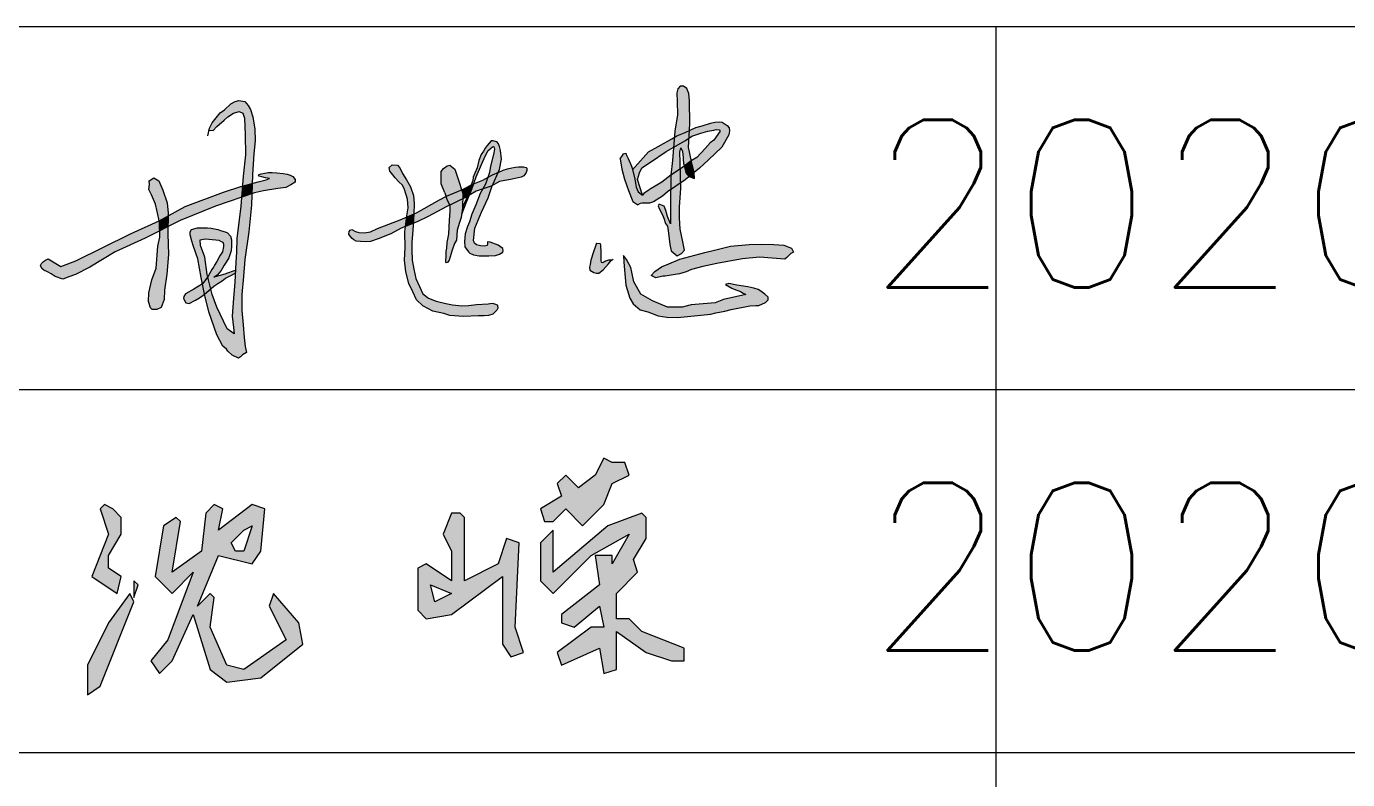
# Model space of a CAD drawing. Header units: millimetres. Extents: x 866561 to 877878, y 40199 to 44891.
# Drawn here: x 872873.12 to 872896.77, y 40243.76 to 40257.25 of the extents above; entities that cross this region are included whole.
import ezdxf
from ezdxf.enums import TextEntityAlignment as Align

# ---------------------------------------------------------------- set-up
doc = ezdxf.new("R2010")
doc.units = ezdxf.units.MM
doc.header["$LTSCALE"] = 1000
doc.header["$MEASUREMENT"] = 0
doc.layers.add('HATCH', color=8, linetype='Continuous')
doc.styles.add('ECEC_TQ', font='txt_l.shx', dxfattribs={"bigfont": 'hztxt_l.shx'})

msp = doc.modelspace()

# ---------------------------------------------------------------- hatches: boundary and pattern name
at = {"linetype": 'Continuous'}
h = msp.add_hatch(color=256, dxfattribs=at)
h.paths.add_polyline_path([(872881.642, 40247.398), (872881.642, 40246.188), (872881.793, 40245.961), (872882.02, 40246.037), (872881.868, 40246.491), (872881.944, 40248.003), (872881.717, 40248.079), (872881.566, 40247.625), (872880.961, 40247.323), (872880.961, 40248.457), (872880.885, 40248.533), (872880.734, 40248.533), (872880.583, 40248.154), (872880.734, 40247.852), (872880.734, 40247.323), (872880.28, 40247.625), (872880.129, 40247.549), (872880.129, 40246.793), (872880.28, 40246.642), (872880.734, 40246.718)])
h.paths.add_polyline_path([(872880.734, 40247.096), (872880.432, 40246.944), (872880.356, 40247.247)], flags=16)
h.paths.add_polyline_path([(872883.457, 40248.684), (872883.608, 40249.062), (872883.91, 40249.213), (872883.835, 40249.44), (872883.608, 40249.44), (872883.457, 40249.516), (872883.305, 40249.213), (872883.003, 40248.986), (872882.776, 40249.213), (872882.625, 40249.062), (872882.7, 40248.835), (872882.322, 40248.608), (872882.398, 40248.381), (872882.549, 40248.381), (872882.776, 40248.608), (872883.078, 40248.306)])
h.paths.add_polyline_path([(872884.213, 40248.079), (872884.213, 40248.457), (872884.137, 40248.533), (872883.532, 40248.306), (872882.549, 40247.474), (872882.549, 40248.23), (872882.322, 40248.003), (872882.322, 40247.323), (872882.549, 40247.096), (872883.23, 40247.776), (872883.91, 40248.154), (872883.608, 40247.625), (872883.608, 40247.776), (872883.305, 40247.776), (872883.381, 40247.247), (872882.7, 40246.718), (872882.7, 40246.566), (872882.927, 40246.491), (872883.381, 40246.869), (872883.457, 40246.491), (872883.23, 40246.491), (872882.625, 40246.037), (872882.7, 40245.81), (872883.381, 40246.113), (872883.457, 40245.659), (872883.683, 40245.734), (872883.683, 40246.415), (872884.213, 40246.037), (872884.667, 40245.886), (872884.893, 40245.886), (872884.893, 40246.113), (872884.137, 40246.415), (872883.91, 40246.642), (872883.683, 40246.642), (872883.683, 40247.096), (872884.062, 40247.474), (872883.986, 40247.701)])
h = msp.add_hatch(color=256, dxfattribs=at)
h.paths.add_polyline_path([(872874.594, 40247.549), (872874.594, 40247.776), (872874.821, 40248.154), (872874.821, 40248.457), (872874.67, 40248.608), (872874.519, 40248.684), (872874.443, 40248.608), (872874.594, 40248.154), (872874.292, 40247.398), (872874.745, 40247.096), (872874.821, 40247.398)])
h.paths.add_polyline_path([(872875.124, 40247.247), (872875.048, 40247.323), (872875.048, 40247.02)])
h.paths.add_polyline_path([(872875.048, 40246.944), (872874.972, 40247.096), (872874.594, 40246.566), (872874.216, 40245.81), (872874.216, 40245.281), (872874.443, 40245.432)])
h.paths.add_polyline_path([(872876.56, 40247.776), (872877.165, 40247.625), (872877.317, 40247.852), (872877.392, 40248.608), (872877.165, 40248.684), (872876.56, 40248.23), (872876.636, 40248.608), (872876.485, 40248.684), (872876.334, 40248.533), (872876.258, 40247.852), (872875.729, 40247.474), (872875.88, 40248.381), (872875.804, 40248.457), (872875.577, 40248.306), (872875.426, 40247.398), (872875.729, 40247.096), (872876.107, 40247.474), (872875.653, 40246.264), (872875.35, 40245.886), (872875.502, 40245.659), (872875.729, 40245.886), (872876.107, 40246.718), (872876.409, 40245.734), (872876.712, 40245.508), (872877.317, 40245.583), (872878.073, 40246.188), (872877.997, 40246.566), (872877.544, 40247.096), (872877.468, 40246.869), (872877.77, 40246.264), (872877.014, 40245.734), (872876.712, 40245.81), (872876.409, 40246.491), (872876.485, 40247.02), (872876.409, 40247.096), (872876.182, 40246.869)])
h.paths.add_polyline_path([(872876.787, 40248.003), (872877.014, 40248.23), (872877.165, 40248.306), (872877.014, 40247.852), (872876.863, 40247.852)], flags=16)
at = {"layer": 'HATCH'}
for points in [[(872884.988, 40255.915), (872884.977, 40256.045), (872884.945, 40256.136), (872884.882, 40256.178), (872884.823, 40256.178), (872884.781, 40256.132), (872884.763, 40256.055), (872884.77, 40255.904), (872884.777, 40255.663), (872884.728, 40255.372), (872884.72, 40255.261), (872884.766, 40255.288), (872884.911, 40255.346), (872884.989, 40255.384), (872884.995, 40255.501)], [(872877.196, 40254.966), (872877.217, 40255.201), (872877.214, 40255.407), (872877.174, 40255.626), (872877.131, 40255.762), (872877.091, 40255.831), (872877.035, 40255.901), (872876.923, 40255.922), (872876.859, 40255.903), (872876.784, 40255.858), (872876.669, 40255.751), (872876.592, 40255.701), (872876.519, 40255.607), (872876.445, 40255.519), (872876.402, 40255.423), (872876.393, 40255.388), (872876.467, 40255.381), (872876.531, 40255.455), (872876.663, 40255.566), (872876.73, 40255.627), (872876.831, 40255.694), (872876.929, 40255.721), (872876.997, 40255.694), (872877.024, 40255.606), (872877.037, 40255.306), (872877.044, 40254.946), (872877, 40254.568), (872876.988, 40254.387), (872877.165, 40254.438), (872877.172, 40254.596)], [(872885.702, 40255.432), (872885.663, 40255.474), (872885.575, 40255.531), (872885.523, 40255.537), (872885.446, 40255.534), (872885.365, 40255.512), (872885.219, 40255.468), (872885.105, 40255.436), (872885.016, 40255.397), (872884.989, 40255.384), (872884.982, 40255.247), (872885.035, 40255.282), (872885.191, 40255.335), (872885.317, 40255.369), (872885.425, 40255.391), (872885.471, 40255.399), (872885.52, 40255.398), (872885.537, 40255.373), (872885.426, 40255.213), (872885.359, 40255.163), (872885.272, 40255.059), (872885.123, 40254.902), (872885.023, 40254.842), (872885.037, 40254.771), (872885.075, 40254.633), (872885.17, 40254.71), (872885.328, 40254.856), (872885.569, 40255.085), (872885.692, 40255.307), (872885.709, 40255.377)], [(872884.292, 40254.815), (872884.576, 40255.009), (872884.707, 40255.084), (872884.72, 40255.261), (872884.677, 40255.236), (872884.431, 40255.097), (872884.256, 40255), (872883.972, 40254.68), (872884.011, 40254.512), (872884.039, 40254.371), (872884.073, 40254.285), (872884.15, 40254.224), (872884.061, 40254.508), (872884.095, 40254.625), (872884.14, 40254.714)], [(872884.982, 40255.247), (872884.919, 40255.206), (872884.707, 40255.084), (872884.689, 40254.845), (872884.654, 40254.581), (872884.827, 40254.698), (872884.824, 40254.811), (872884.819, 40254.993), (872884.821, 40255.026), (872884.836, 40255.072), (872884.864, 40255.008), (872884.877, 40254.897), (872884.879, 40254.867), (872884.885, 40254.794), (872884.901, 40254.752), (872885.023, 40254.842), (872884.991, 40255.002), (872884.974, 40255.079)], [(872884.989, 40255.384), (872884.911, 40255.346), (872884.766, 40255.288), (872884.72, 40255.261), (872884.707, 40255.084), (872884.919, 40255.206), (872884.982, 40255.247)], [(872881.266, 40254.773), (872881.338, 40254.933), (872881.388, 40255.024), (872881.424, 40255.055), (872881.465, 40255.09), (872881.49, 40255.095), (872881.498, 40255.047), (872881.48, 40254.953), (872881.427, 40254.746), (872881.414, 40254.631), (872881.384, 40254.544), (872881.397, 40254.551), (872881.467, 40254.591), (872881.565, 40254.633), (872881.588, 40254.686), (872881.626, 40254.871), (872881.61, 40255.027), (872881.591, 40255.099), (872881.574, 40255.143), (872881.556, 40255.169), (872881.536, 40255.183), (872881.474, 40255.201), (872881.444, 40255.201), (872881.367, 40255.112), (872881.335, 40255.064), (872881.301, 40255.011), (872881.264, 40254.953), (872881.222, 40254.845), (872881.193, 40254.716), (872881.15, 40254.621), (872881.12, 40254.546), (872881.115, 40254.489), (872881.082, 40254.409), (872881.111, 40254.425), (872881.129, 40254.432), (872881.173, 40254.554)], [(872880.048, 40254.218), (872879.997, 40254.375), (872879.923, 40254.497), (872879.853, 40254.612), (872879.806, 40254.716), (872879.763, 40254.765), (872879.668, 40254.769), (872879.615, 40254.72), (872879.625, 40254.654), (872879.655, 40254.62), (872879.683, 40254.589), (872879.72, 40254.537), (872879.79, 40254.466), (872879.856, 40254.403), (872879.887, 40254.328), (872879.941, 40254.152), (872879.954, 40254), (872879.934, 40253.856), (872879.931, 40253.836), (872880.059, 40253.89), (872880.063, 40254.069)], [(872880.843, 40254.532), (872880.791, 40254.688), (872880.699, 40254.764), (872880.654, 40254.752), (872880.59, 40254.704), (872880.546, 40254.652), (872880.546, 40254.568), (872880.546, 40254.427), (872880.61, 40254.267), (872880.633, 40254.2), (872880.644, 40254.205), (872880.914, 40254.319)], [(872883.966, 40254.708), (872883.95, 40254.747), (872883.894, 40254.883), (872883.859, 40254.953), (872883.851, 40254.975), (872883.808, 40254.968), (872883.791, 40254.937), (872883.75, 40254.878), (872883.782, 40254.691), (872883.825, 40254.51), (872883.897, 40254.311), (872883.978, 40254.109), (872884.064, 40254.051), (872884.106, 40254.077), (872884.143, 40254.082), (872884.168, 40254.084), (872884.218, 40254.084), (872884.273, 40254.085), (872884.345, 40254.105), (872884.506, 40254.21), (872884.599, 40254.287), (872884.653, 40254.323), (872884.654, 40254.581), (872884.496, 40254.459), (872884.377, 40254.385), (872884.307, 40254.342), (872884.251, 40254.311), (872884.176, 40254.258), (872884.15, 40254.224), (872884.073, 40254.285), (872884.039, 40254.371), (872884.011, 40254.512)], [(872885.037, 40254.771), (872885.023, 40254.842), (872885.023, 40254.842), (872884.901, 40254.752), (872884.899, 40254.732), (872884.931, 40254.617), (872884.98, 40254.557), (872885.075, 40254.633)], [(872875.645, 40254.091), (872875.562, 40254.312), (872875.492, 40254.479), (872875.404, 40254.535), (872875.321, 40254.479), (872875.327, 40254.416), (872875.316, 40254.328), (872875.359, 40254.229), (872875.433, 40254.064), (872875.463, 40253.93), (872875.498, 40253.767), (872875.658, 40253.855), (872875.659, 40253.906)], [(872877.858, 40254.41), (872877.933, 40254.461), (872877.935, 40254.504), (872877.891, 40254.562), (872877.846, 40254.585), (872877.788, 40254.599), (872877.72, 40254.616), (872877.605, 40254.628), (872877.524, 40254.632), (872877.448, 40254.632), (872877.388, 40254.622), (872877.326, 40254.61), (872877.279, 40254.589), (872877.283, 40254.564), (872877.335, 40254.552), (872877.403, 40254.535), (872877.473, 40254.521), (872877.411, 40254.502), (872877.269, 40254.467), (872877.165, 40254.438), (872877.158, 40254.254), (872877.205, 40254.27), (872877.368, 40254.303), (872877.625, 40254.346), (872877.768, 40254.362)], [(872881.342, 40254.423), (872881.384, 40254.544), (872881.294, 40254.495), (872881.129, 40254.432), (872881.095, 40254.334), (872881.052, 40254.226), (872881.171, 40254.294), (872881.291, 40254.337)], [(872881.565, 40254.633), (872881.467, 40254.591), (872881.397, 40254.551), (872881.384, 40254.544), (872881.342, 40254.423), (872881.291, 40254.337), (872881.439, 40254.388), (872881.462, 40254.401)], [(872881.976, 40254.547), (872882.023, 40254.571), (872882.045, 40254.594), (872882.067, 40254.629), (872882.081, 40254.667), (872882.081, 40254.695), (872882.077, 40254.706), (872882.068, 40254.719), (872882.021, 40254.735), (872881.928, 40254.735), (872881.878, 40254.728), (872881.808, 40254.715), (872881.731, 40254.698), (872881.654, 40254.671), (872881.578, 40254.638), (872881.565, 40254.633), (872881.462, 40254.401), (872881.59, 40254.469), (872881.817, 40254.512)], [(872884.827, 40254.698), (872884.654, 40254.581), (872884.653, 40254.323), (872884.835, 40254.448)], [(872884.931, 40254.617), (872884.899, 40254.732), (872884.901, 40254.752), (872884.845, 40254.71), (872884.827, 40254.698), (872884.835, 40254.448), (872884.912, 40254.501), (872884.98, 40254.557)], [(872885.075, 40254.633), (872884.98, 40254.557), (872885.079, 40254.526)], [(872876.507, 40254.028), (872876.974, 40254.19), (872876.988, 40254.387), (872876.959, 40254.379), (872876.652, 40254.278), (872875.962, 40254.024), (872875.658, 40253.855), (872875.654, 40253.661), (872875.877, 40253.772)], [(872877.165, 40254.438), (872876.988, 40254.387), (872876.974, 40254.19), (872877.158, 40254.254)], [(872880.934, 40254.257), (872880.914, 40254.319), (872880.644, 40254.205), (872880.633, 40254.2), (872880.656, 40254.134), (872880.699, 40254.047), (872880.932, 40254.161)], [(872881.082, 40254.409), (872880.927, 40254.325), (872880.914, 40254.319), (872880.934, 40254.257), (872880.932, 40254.161), (872880.969, 40254.179), (872881.02, 40254.208)], [(872881.386, 40254.178), (872881.45, 40254.373), (872881.462, 40254.401), (872881.439, 40254.388), (872881.291, 40254.337), (872881.244, 40254.254), (872881.166, 40254.055), (872881.095, 40253.886), (872881.051, 40253.75), (872881.016, 40253.662), (872880.977, 40253.535), (872880.961, 40253.393), (872880.97, 40253.298), (872881.037, 40253.212), (872881.057, 40253.187), (872881.126, 40253.16), (872881.225, 40253.142), (872881.291, 40253.141), (872881.399, 40253.141), (872881.517, 40253.145), (872881.588, 40253.168), (872881.623, 40253.184), (872881.652, 40253.204), (872881.658, 40253.235), (872881.65, 40253.272), (872881.568, 40253.329), (872881.518, 40253.347), (872881.425, 40253.382), (872881.374, 40253.39), (872881.374, 40253.351), (872881.371, 40253.327), (872881.319, 40253.314), (872881.25, 40253.316), (872881.181, 40253.335), (872881.143, 40253.365), (872881.127, 40253.416), (872881.151, 40253.635), (872881.269, 40253.921)], [(872881.129, 40254.432), (872881.111, 40254.425), (872881.082, 40254.409), (872881.02, 40254.208), (872881.052, 40254.226), (872881.095, 40254.334)], [(872884.838, 40254.342), (872884.835, 40254.448), (872884.653, 40254.323), (872884.651, 40254.055), (872884.649, 40253.842), (872884.651, 40253.712), (872884.598, 40253.845), (872884.57, 40253.952), (872884.535, 40254.027), (872884.487, 40254.047), (872884.46, 40254.058), (872884.439, 40254.061), (872884.431, 40254.032), (872884.447, 40253.986), (872884.505, 40253.874), (872884.532, 40253.814), (872884.563, 40253.719), (872884.597, 40253.669), (872884.613, 40253.543), (872884.641, 40253.343), (872884.664, 40253.227), (872884.769, 40253.142), (872884.849, 40253.178), (872884.904, 40253.243), (872884.87, 40253.389), (872884.824, 40253.618), (872884.813, 40253.817), (872884.813, 40254.018)], [(872876.445, 40252.444), (872876.42, 40252.549), (872876.345, 40252.483), (872876.312, 40252.455), (872876.312, 40252.454), (872876.388, 40252.136), (872876.532, 40251.724), (872876.641, 40251.524), (872876.703, 40251.471), (872876.729, 40251.43), (872876.806, 40251.362), (872876.916, 40251.306), (872876.954, 40251.332), (872876.988, 40251.364), (872877.061, 40251.409), (872877.04, 40251.518), (872877.023, 40251.679), (872877.003, 40251.906), (872876.976, 40252.16), (872876.979, 40252.445), (872877.008, 40252.767), (872877.035, 40253.075), (872877.105, 40253.57), (872877.15, 40254.046), (872877.158, 40254.254), (872876.974, 40254.19), (872876.963, 40254.028), (872876.889, 40253.45), (872876.882, 40253.207), (872876.872, 40253.025), (872876.852, 40252.66), (872876.832, 40252.381), (872876.808, 40252.06), (872876.828, 40251.858), (872876.842, 40251.741), (872876.715, 40251.831), (872876.649, 40251.972), (872876.53, 40252.219)], [(872880.636, 40254.016), (872880.699, 40254.047), (872880.656, 40254.134), (872880.633, 40254.2), (872880.517, 40254.143), (872880.105, 40253.91), (872880.059, 40253.89), (872880.047, 40253.718), (872880.118, 40253.745), (872880.314, 40253.842)], [(872880.927, 40253.995), (872880.932, 40254.161), (872880.699, 40254.047), (872880.704, 40253.938), (872880.69, 40253.78), (872880.675, 40253.528), (872880.65, 40253.377), (872880.641, 40253.274), (872880.631, 40253.215), (872880.629, 40253.164), (872880.629, 40253.12), (872880.622, 40253.063), (872880.623, 40253.035), (872880.628, 40253.022), (872880.635, 40253.015), (872880.662, 40253.017), (872880.691, 40253.06), (872880.741, 40253.241), (872880.783, 40253.361), (872880.823, 40253.417), (872880.835, 40253.598), (872880.875, 40253.734), (872880.907, 40253.826)], [(872881.052, 40254.226), (872881.02, 40254.208), (872880.947, 40254.044), (872880.925, 40253.979), (872880.914, 40253.885), (872880.996, 40254.086)], [(872875.658, 40253.855), (872875.498, 40253.767), (872875.503, 40253.743), (872875.507, 40253.588), (872875.654, 40253.661)], [(872879.828, 40253.636), (872879.908, 40253.666), (872879.931, 40253.836), (872879.81, 40253.785), (872879.408, 40253.63), (872879.283, 40253.571), (872879.166, 40253.55), (872879.074, 40253.559), (872879.013, 40253.575), (872878.947, 40253.608), (872878.92, 40253.599), (872878.899, 40253.573), (872878.896, 40253.53), (872878.92, 40253.489), (872878.951, 40253.452), (872878.981, 40253.425), (872879.026, 40253.403), (872879.104, 40253.393), (872879.195, 40253.387), (872879.283, 40253.393), (872879.419, 40253.441), (872879.646, 40253.535)], [(872880.059, 40253.89), (872879.931, 40253.836), (872879.908, 40253.666), (872880.047, 40253.718)], [(872874.714, 40253.212), (872875.246, 40253.458), (872875.507, 40253.588), (872875.503, 40253.743), (872875.498, 40253.767), (872874.987, 40253.535), (872874.007, 40253.051), (872873.738, 40252.949), (872873.514, 40253.086), (872873.462, 40253.064), (872873.427, 40253.037), (872873.392, 40253.002), (872873.373, 40252.965), (872873.398, 40252.911), (872873.437, 40252.88), (872873.503, 40252.853), (872873.563, 40252.814), (872873.639, 40252.771), (872873.773, 40252.724), (872873.884, 40252.761), (872874.004, 40252.804), (872874.258, 40252.936)], [(872875.668, 40253.161), (872875.652, 40253.535), (872875.654, 40253.661), (872875.507, 40253.588), (872875.51, 40253.473), (872875.472, 40253.314), (872875.447, 40252.917), (872875.368, 40252.711), (872875.316, 40252.479), (872875.307, 40252.321), (872875.341, 40252.209), (872875.372, 40252.177), (872875.458, 40252.177), (872875.533, 40252.213), (872875.589, 40252.357), (872875.593, 40252.527), (872875.634, 40252.811)], [(872876.72, 40253.548), (872876.683, 40253.571), (872876.612, 40253.588), (872876.548, 40253.608), (872876.491, 40253.622), (872876.427, 40253.632), (872876.366, 40253.639), (872876.268, 40253.639), (872876.184, 40253.639), (872876.079, 40253.608), (872876.053, 40253.568), (872876.053, 40253.517), (872876.083, 40253.403), (872876.113, 40253.309), (872876.191, 40253.083), (872876.248, 40252.753), (872876.273, 40252.637), (872876.37, 40252.761), (872876.36, 40252.804), (872876.315, 40253.116), (872876.241, 40253.326), (872876.232, 40253.426), (872876.323, 40253.442), (872876.515, 40253.424), (872876.569, 40253.418), (872876.61, 40253.398), (872876.641, 40253.383), (872876.651, 40253.348), (872876.651, 40253.305), (872876.634, 40253.211), (872876.586, 40253.137), (872876.53, 40253.038), (872876.491, 40252.972), (872876.469, 40252.935), (872876.441, 40252.892), (872876.408, 40252.831), (872876.37, 40252.761), (872876.42, 40252.549), (872876.475, 40252.596), (872876.547, 40252.644), (872876.627, 40252.694), (872876.688, 40252.739), (872876.78, 40252.789), (872876.861, 40252.826), (872876.864, 40252.882), (872876.827, 40252.872), (872876.725, 40252.833), (872876.682, 40252.815), (872876.571, 40252.785), (872876.506, 40252.771), (872876.535, 40252.793), (872876.606, 40252.874), (872876.633, 40252.918), (872876.66, 40252.972), (872876.697, 40253.025), (872876.744, 40253.103), (872876.788, 40253.228), (872876.794, 40253.312), (872876.794, 40253.376), (872876.791, 40253.426), (872876.774, 40253.491)], [(872880.02, 40253.244), (872880.023, 40253.385), (872880.038, 40253.591), (872880.047, 40253.718), (872879.908, 40253.666), (872879.895, 40253.571), (872879.901, 40253.286), (872879.891, 40253.062), (872879.912, 40252.853), (872879.969, 40252.645), (872880.038, 40252.497), (872880.104, 40252.35), (872880.216, 40252.244), (872880.398, 40252.147), (872880.591, 40252.105), (872880.702, 40252.071), (872880.947, 40252.055), (872881.214, 40252.062), (872881.318, 40252.064), (872881.393, 40252.069), (872881.471, 40252.093), (872881.543, 40252.169), (872881.561, 40252.205), (872881.561, 40252.222), (872881.548, 40252.259), (872881.521, 40252.273), (872881.485, 40252.286), (872881.457, 40252.291), (872881.386, 40252.279), (872881.181, 40252.265), (872881.038, 40252.252), (872880.916, 40252.241), (872880.751, 40252.261), (872880.628, 40252.287), (872880.456, 40252.328), (872880.318, 40252.384), (872880.217, 40252.461), (872880.156, 40252.588), (872880.094, 40252.735), (872880.057, 40252.899), (872880.027, 40253.059)], [(872883.54, 40252.994), (872883.59, 40253.054), (872883.607, 40253.066), (872883.55, 40253.07), (872883.477, 40253.044), (872883.437, 40253.019), (872883.409, 40253.024), (872883.406, 40253.052), (872883.406, 40253.09), (872883.401, 40253.147), (872883.401, 40253.19), (872883.401, 40253.25), (872883.399, 40253.285), (872883.399, 40253.331), (872883.394, 40253.361), (872883.329, 40253.366), (872883.309, 40253.313), (872883.271, 40253.213), (872883.226, 40253.062), (872883.211, 40252.982), (872883.201, 40252.934), (872883.208, 40252.884), (872883.276, 40252.841), (872883.326, 40252.826), (872883.366, 40252.829), (872883.447, 40252.891)], [(872885.229, 40252.947), (872885.478, 40253.003), (872885.641, 40253.033), (872885.94, 40253.085), (872886.245, 40253.115), (872886.698, 40253.077), (872886.731, 40253.11), (872886.805, 40253.179), (872886.851, 40253.207), (872886.818, 40253.278), (872886.678, 40253.331), (872886.502, 40253.344), (872886.281, 40253.349), (872886.057, 40253.341), (872885.722, 40253.311), (872885.44, 40253.242), (872885.267, 40253.199), (872884.816, 40253.081), (872884.62, 40252.998), (872884.488, 40252.942), (872884.371, 40252.858), (872884.307, 40252.787), (872884.391, 40252.746), (872884.514, 40252.774), (872884.554, 40252.776), (872884.699, 40252.797), (872884.811, 40252.815), (872884.931, 40252.85), (872885.028, 40252.896)], [(872883.938, 40252.931), (872883.862, 40253.071), (872883.811, 40253.145), (872883.813, 40253.027), (872883.849, 40252.614), (872883.924, 40252.379), (872883.984, 40252.281), (872884.105, 40252.175), (872884.245, 40252.135), (872884.431, 40252.066), (872884.586, 40252.04), (872884.776, 40252.038), (872885.072, 40252.062), (872885.373, 40252.097), (872885.462, 40252.117), (872885.625, 40252.151), (872885.738, 40252.181), (872886.073, 40252.244), (872886.18, 40252.252), (872886.231, 40252.252), (872886.352, 40252.304), (872886.398, 40252.353), (872886.4, 40252.401), (872886.338, 40252.451), (872886.267, 40252.506), (872886.221, 40252.534), (872886.144, 40252.56), (872886.037, 40252.582), (872885.838, 40252.615), (872885.695, 40252.641), (872885.634, 40252.627), (872885.749, 40252.562), (872885.793, 40252.544), (872885.906, 40252.498), (872885.954, 40252.468), (872885.999, 40252.445), (872885.599, 40252.359), (872885.453, 40252.299), (872885.018, 40252.26), (872884.857, 40252.221), (872884.6, 40252.221), (872884.331, 40252.331), (872884.119, 40252.45), (872883.996, 40252.671)], [(872876.312, 40252.455), (872876.273, 40252.637), (872876.117, 40252.542), (872875.969, 40252.457), (872875.941, 40252.412), (872875.932, 40252.375), (872875.977, 40252.296), (872876.038, 40252.286), (872876.147, 40252.344), (872876.221, 40252.39), (872876.282, 40252.429)], [(872876.37, 40252.761), (872876.273, 40252.637), (872876.312, 40252.455), (872876.345, 40252.483), (872876.42, 40252.549)]]:
    msp.add_hatch(color=256, dxfattribs=at).paths.add_polyline_path(points)

# ---------------------------------------------------------------- linework, layer by layer
for p, q in [((872855.478, 40257.247), (872965.478, 40257.247)), ((872890.478, 40224.747), (872890.478, 40257.247)), ((872855.478, 40250.747), (872910.478, 40250.747)), ((872855.478, 40244.247), (872910.478, 40244.247))]:
    msp.add_line(p, q)
for points in [[(872884.899, 40254.732), (872884.931, 40254.617), (872884.98, 40254.557), (872885.079, 40254.526), (872885.075, 40254.633), (872885.037, 40254.771), (872884.991, 40255.002), (872884.974, 40255.079), (872884.995, 40255.501), (872884.988, 40255.915), (872884.977, 40256.045), (872884.945, 40256.136), (872884.882, 40256.178), (872884.823, 40256.178), (872884.781, 40256.132), (872884.763, 40256.055), (872884.77, 40255.904), (872884.777, 40255.663), (872884.728, 40255.372), (872884.689, 40254.845), (872884.654, 40254.581), (872884.651, 40254.055), (872884.649, 40253.842), (872884.651, 40253.712), (872884.598, 40253.845), (872884.57, 40253.952), (872884.535, 40254.027)], [(872876.393, 40255.388), (872876.467, 40255.381), (872876.467, 40255.381), (872876.531, 40255.455), (872876.663, 40255.566), (872876.73, 40255.627), (872876.831, 40255.694), (872876.929, 40255.721), (872876.929, 40255.721), (872876.997, 40255.694), (872877.024, 40255.606), (872877.037, 40255.306), (872877.044, 40254.946), (872877, 40254.568), (872876.963, 40254.028), (872876.889, 40253.45), (872876.882, 40253.207), (872876.872, 40253.025), (872876.852, 40252.66), (872876.832, 40252.381), (872876.808, 40252.06), (872876.828, 40251.858), (872876.842, 40251.741), (872876.842, 40251.741), (872876.715, 40251.831), (872876.649, 40251.972), (872876.53, 40252.219), (872876.445, 40252.444), (872876.36, 40252.804), (872876.315, 40253.116), (872876.241, 40253.326), (872876.232, 40253.426), (872876.232, 40253.426), (872876.323, 40253.442), (872876.515, 40253.424), (872876.515, 40253.424), (872876.569, 40253.418), (872876.61, 40253.398), (872876.641, 40253.383), (872876.651, 40253.348), (872876.651, 40253.305), (872876.634, 40253.211), (872876.586, 40253.137), (872876.53, 40253.038), (872876.491, 40252.972), (872876.469, 40252.935), (872876.441, 40252.892), (872876.408, 40252.831), (872876.37, 40252.761), (872876.273, 40252.637), (872876.117, 40252.542), (872875.969, 40252.457), (872875.941, 40252.412), (872875.932, 40252.375), (872875.977, 40252.296), (872876.038, 40252.286), (872876.147, 40252.344), (872876.221, 40252.39), (872876.282, 40252.429), (872876.345, 40252.483), (872876.475, 40252.596), (872876.547, 40252.644), (872876.627, 40252.694), (872876.688, 40252.739), (872876.78, 40252.789), (872876.861, 40252.826)], [(872876.37, 40255.289), (872876.402, 40255.423), (872876.445, 40255.519), (872876.519, 40255.607), (872876.592, 40255.701), (872876.669, 40255.751), (872876.784, 40255.858), (872876.859, 40255.903), (872876.923, 40255.922), (872877.035, 40255.901), (872877.091, 40255.831), (872877.131, 40255.762), (872877.174, 40255.626), (872877.214, 40255.407), (872877.217, 40255.201), (872877.196, 40254.966), (872877.172, 40254.596), (872877.15, 40254.046), (872877.105, 40253.57), (872877.035, 40253.075), (872877.008, 40252.767), (872876.979, 40252.445), (872876.976, 40252.16), (872877.003, 40251.906), (872877.023, 40251.679), (872877.04, 40251.518), (872877.061, 40251.409), (872876.988, 40251.364), (872876.954, 40251.332), (872876.916, 40251.306), (872876.806, 40251.362), (872876.729, 40251.43), (872876.703, 40251.471), (872876.641, 40251.524), (872876.532, 40251.724), (872876.388, 40252.136), (872876.312, 40252.454), (872876.248, 40252.753), (872876.191, 40253.083), (872876.113, 40253.309), (872876.083, 40253.403), (872876.053, 40253.517), (872876.053, 40253.568), (872876.079, 40253.608), (872876.079, 40253.608), (872876.184, 40253.639), (872876.268, 40253.639), (872876.268, 40253.639), (872876.366, 40253.639), (872876.427, 40253.632), (872876.491, 40253.622), (872876.548, 40253.608), (872876.612, 40253.588), (872876.683, 40253.571), (872876.72, 40253.548), (872876.774, 40253.491), (872876.791, 40253.426), (872876.794, 40253.376), (872876.794, 40253.312), (872876.788, 40253.228), (872876.744, 40253.103), (872876.697, 40253.025), (872876.66, 40252.972), (872876.633, 40252.918), (872876.606, 40252.874), (872876.606, 40252.874), (872876.535, 40252.793), (872876.477, 40252.749)], [(872883.972, 40254.68), (872884.256, 40255), (872884.431, 40255.097), (872884.677, 40255.236), (872884.766, 40255.288), (872884.911, 40255.346), (872885.016, 40255.397), (872885.105, 40255.436), (872885.219, 40255.468), (872885.365, 40255.512), (872885.446, 40255.534), (872885.523, 40255.537), (872885.575, 40255.531), (872885.663, 40255.474), (872885.702, 40255.432), (872885.709, 40255.377), (872885.692, 40255.307), (872885.569, 40255.085), (872885.328, 40254.856), (872885.17, 40254.71), (872884.912, 40254.501), (872884.599, 40254.287), (872884.506, 40254.21), (872884.345, 40254.105), (872884.273, 40254.085), (872884.218, 40254.084), (872884.168, 40254.084), (872884.143, 40254.082), (872884.106, 40254.077), (872884.064, 40254.051)], [(872883.75, 40254.878), (872883.791, 40254.937), (872883.808, 40254.968), (872883.808, 40254.968), (872883.851, 40254.975), (872883.859, 40254.953), (872883.894, 40254.883), (872883.95, 40254.747), (872883.966, 40254.708), (872884.011, 40254.512), (872884.039, 40254.371), (872884.073, 40254.285), (872884.15, 40254.224), (872884.061, 40254.508), (872884.095, 40254.625), (872884.14, 40254.714), (872884.292, 40254.815), (872884.576, 40255.009), (872884.919, 40255.206), (872885.035, 40255.282), (872885.191, 40255.335), (872885.317, 40255.369), (872885.425, 40255.391), (872885.471, 40255.399), (872885.52, 40255.398), (872885.537, 40255.373), (872885.426, 40255.213), (872885.359, 40255.163), (872885.272, 40255.059), (872885.123, 40254.902), (872885.023, 40254.842), (872884.845, 40254.71), (872884.654, 40254.581), (872884.496, 40254.459), (872884.377, 40254.385), (872884.307, 40254.342), (872884.251, 40254.311), (872884.176, 40254.258), (872884.15, 40254.224)], [(872880.914, 40253.885), (872880.996, 40254.086), (872881.095, 40254.334), (872881.173, 40254.554), (872881.266, 40254.773), (872881.338, 40254.933), (872881.388, 40255.024), (872881.424, 40255.055), (872881.465, 40255.09), (872881.49, 40255.095), (872881.498, 40255.047), (872881.48, 40254.953), (872881.427, 40254.746), (872881.414, 40254.631), (872881.342, 40254.423), (872881.244, 40254.254), (872881.166, 40254.055), (872881.095, 40253.886), (872881.051, 40253.75), (872881.016, 40253.662), (872880.977, 40253.535), (872880.961, 40253.393), (872880.97, 40253.298), (872881.037, 40253.212), (872881.057, 40253.187), (872881.126, 40253.16), (872881.225, 40253.142), (872881.291, 40253.141), (872881.399, 40253.141), (872881.517, 40253.145), (872881.588, 40253.168), (872881.623, 40253.184), (872881.652, 40253.204), (872881.658, 40253.235), (872881.65, 40253.272), (872881.568, 40253.329), (872881.518, 40253.347), (872881.425, 40253.382), (872881.374, 40253.39), (872881.374, 40253.351), (872881.371, 40253.327), (872881.319, 40253.314), (872881.25, 40253.316), (872881.181, 40253.335), (872881.143, 40253.365), (872881.127, 40253.416), (872881.151, 40253.635), (872881.269, 40253.921), (872881.386, 40254.178), (872881.45, 40254.373), (872881.588, 40254.686), (872881.626, 40254.871), (872881.61, 40255.027), (872881.591, 40255.099), (872881.574, 40255.143), (872881.556, 40255.169), (872881.536, 40255.183), (872881.474, 40255.201), (872881.444, 40255.201), (872881.367, 40255.112), (872881.335, 40255.064), (872881.301, 40255.011), (872881.264, 40254.953), (872881.222, 40254.845), (872881.193, 40254.716), (872881.15, 40254.621), (872881.12, 40254.546), (872881.115, 40254.489)], [(872884.535, 40254.027), (872884.487, 40254.047), (872884.46, 40254.058), (872884.439, 40254.061), (872884.431, 40254.032), (872884.447, 40253.986), (872884.505, 40253.874), (872884.532, 40253.814), (872884.563, 40253.719), (872884.597, 40253.669), (872884.613, 40253.543), (872884.641, 40253.343), (872884.664, 40253.227), (872884.769, 40253.142), (872884.849, 40253.178), (872884.904, 40253.243), (872884.904, 40253.243), (872884.87, 40253.389), (872884.824, 40253.618), (872884.813, 40253.817), (872884.813, 40254.018), (872884.838, 40254.342), (872884.824, 40254.811), (872884.819, 40254.993), (872884.821, 40255.026), (872884.836, 40255.072), (872884.836, 40255.072), (872884.864, 40255.008), (872884.877, 40254.897), (872884.879, 40254.867), (872884.885, 40254.794), (872884.901, 40254.752), (872884.899, 40254.732)], [(872879.625, 40254.654), (872879.615, 40254.72), (872879.668, 40254.769), (872879.763, 40254.765), (872879.806, 40254.716), (872879.853, 40254.612), (872879.923, 40254.497), (872879.997, 40254.375), (872880.048, 40254.218), (872880.063, 40254.069), (872880.059, 40253.89), (872880.038, 40253.591), (872880.023, 40253.385), (872880.02, 40253.244), (872880.027, 40253.059), (872880.057, 40252.899), (872880.094, 40252.735), (872880.156, 40252.588), (872880.217, 40252.461), (872880.318, 40252.384), (872880.456, 40252.328), (872880.628, 40252.287), (872880.751, 40252.261), (872880.916, 40252.241), (872881.038, 40252.252), (872881.181, 40252.265), (872881.386, 40252.279), (872881.457, 40252.291), (872881.485, 40252.286), (872881.521, 40252.273), (872881.548, 40252.259), (872881.561, 40252.222), (872881.561, 40252.205), (872881.543, 40252.169), (872881.471, 40252.093), (872881.393, 40252.069), (872881.318, 40252.064), (872881.214, 40252.062), (872880.947, 40252.055), (872880.702, 40252.071), (872880.591, 40252.105), (872880.398, 40252.147), (872880.216, 40252.244), (872880.104, 40252.35), (872880.038, 40252.497), (872879.969, 40252.645), (872879.912, 40252.853), (872879.891, 40253.062), (872879.901, 40253.286), (872879.895, 40253.571), (872879.934, 40253.856), (872879.954, 40254), (872879.941, 40254.152), (872879.887, 40254.328), (872879.856, 40254.403), (872879.79, 40254.466), (872879.72, 40254.537), (872879.683, 40254.589), (872879.655, 40254.62), (872879.625, 40254.654)], [(872880.61, 40254.267), (872880.546, 40254.427), (872880.546, 40254.568), (872880.546, 40254.652), (872880.59, 40254.704), (872880.654, 40254.752), (872880.699, 40254.764), (872880.791, 40254.688), (872880.843, 40254.532), (872880.934, 40254.257), (872880.927, 40253.995), (872880.907, 40253.826), (872880.875, 40253.734), (872880.835, 40253.598), (872880.823, 40253.417), (872880.783, 40253.361), (872880.741, 40253.241), (872880.691, 40253.06), (872880.662, 40253.017), (872880.635, 40253.015)], [(872883.75, 40254.878), (872883.782, 40254.691), (872883.825, 40254.51), (872883.897, 40254.311), (872883.978, 40254.109), (872884.064, 40254.051)], [(872873.514, 40253.086), (872873.738, 40252.949), (872874.007, 40253.051), (872874.987, 40253.535), (872875.498, 40253.767), (872875.962, 40254.024), (872876.652, 40254.278), (872876.959, 40254.379), (872877.269, 40254.467), (872877.411, 40254.502), (872877.473, 40254.521), (872877.403, 40254.535), (872877.335, 40254.552), (872877.283, 40254.564), (872877.283, 40254.564), (872877.279, 40254.589), (872877.326, 40254.61), (872877.388, 40254.622), (872877.448, 40254.632), (872877.524, 40254.632), (872877.605, 40254.628), (872877.72, 40254.616), (872877.788, 40254.599), (872877.846, 40254.585), (872877.891, 40254.562), (872877.935, 40254.504), (872877.933, 40254.461), (872877.858, 40254.41), (872877.768, 40254.362), (872877.625, 40254.346), (872877.368, 40254.303), (872877.205, 40254.27), (872876.507, 40254.028), (872875.877, 40253.772), (872875.246, 40253.458), (872874.714, 40253.212), (872874.258, 40252.936), (872874.004, 40252.804), (872873.884, 40252.761), (872873.773, 40252.724), (872873.639, 40252.771), (872873.563, 40252.814), (872873.503, 40252.853), (872873.437, 40252.88), (872873.398, 40252.911), (872873.373, 40252.965), (872873.392, 40253.002), (872873.427, 40253.037), (872873.462, 40253.064), (872873.514, 40253.086)], [(872875.321, 40254.479), (872875.404, 40254.535), (872875.492, 40254.479), (872875.562, 40254.312), (872875.645, 40254.091), (872875.659, 40253.906), (872875.652, 40253.535), (872875.668, 40253.161), (872875.634, 40252.811), (872875.593, 40252.527), (872875.589, 40252.357), (872875.533, 40252.213), (872875.458, 40252.177), (872875.372, 40252.177), (872875.341, 40252.209), (872875.307, 40252.321), (872875.316, 40252.479), (872875.368, 40252.711), (872875.447, 40252.917), (872875.472, 40253.314), (872875.51, 40253.473), (872875.503, 40253.743), (872875.463, 40253.93), (872875.433, 40254.064), (872875.359, 40254.229), (872875.316, 40254.328), (872875.327, 40254.416), (872875.321, 40254.479)], [(872882.068, 40254.719), (872882.077, 40254.706), (872882.081, 40254.695), (872882.081, 40254.667), (872882.067, 40254.629), (872882.045, 40254.594), (872882.023, 40254.571), (872881.976, 40254.547), (872881.817, 40254.512), (872881.59, 40254.469), (872881.439, 40254.388), (872881.171, 40254.294), (872880.969, 40254.179), (872880.636, 40254.016), (872880.314, 40253.842), (872880.118, 40253.745), (872879.828, 40253.636), (872879.646, 40253.535), (872879.419, 40253.441), (872879.283, 40253.393), (872879.195, 40253.387), (872879.104, 40253.393), (872879.026, 40253.403), (872878.981, 40253.425), (872878.951, 40253.452), (872878.92, 40253.489), (872878.896, 40253.53), (872878.899, 40253.573), (872878.92, 40253.599), (872878.947, 40253.608)], [(872878.947, 40253.608), (872879.013, 40253.575), (872879.074, 40253.559), (872879.166, 40253.55), (872879.283, 40253.571), (872879.408, 40253.63), (872879.81, 40253.785), (872880.105, 40253.91), (872880.517, 40254.143), (872880.644, 40254.205), (872880.927, 40254.325), (872881.111, 40254.425), (872881.294, 40254.495), (872881.397, 40254.551), (872881.467, 40254.591), (872881.578, 40254.638), (872881.654, 40254.671), (872881.731, 40254.698), (872881.808, 40254.715), (872881.878, 40254.728), (872881.928, 40254.735), (872882.021, 40254.735), (872882.021, 40254.735), (872882.068, 40254.719)], [(872881.115, 40254.489), (872881.082, 40254.409), (872881.02, 40254.208), (872880.947, 40254.044), (872880.925, 40253.979)], [(872880.61, 40254.267), (872880.656, 40254.134), (872880.699, 40254.047), (872880.704, 40253.938), (872880.69, 40253.78), (872880.675, 40253.528), (872880.65, 40253.377), (872880.641, 40253.274), (872880.631, 40253.215), (872880.629, 40253.164), (872880.629, 40253.12), (872880.622, 40253.063), (872880.623, 40253.035)], [(872883.329, 40253.366), (872883.309, 40253.313), (872883.271, 40253.213), (872883.226, 40253.062), (872883.211, 40252.982), (872883.201, 40252.934), (872883.208, 40252.884), (872883.208, 40252.884), (872883.276, 40252.841), (872883.326, 40252.826), (872883.366, 40252.829), (872883.447, 40252.891), (872883.54, 40252.994), (872883.59, 40253.054), (872883.625, 40253.077)], [(872883.329, 40253.366), (872883.394, 40253.361), (872883.399, 40253.331), (872883.399, 40253.285), (872883.401, 40253.25), (872883.401, 40253.19), (872883.401, 40253.147), (872883.406, 40253.09), (872883.406, 40253.052), (872883.409, 40253.024), (872883.409, 40253.024), (872883.437, 40253.019), (872883.477, 40253.044), (872883.55, 40253.07), (872883.55, 40253.07), (872883.607, 40253.066)], [(872884.371, 40252.858), (872884.488, 40252.942), (872884.62, 40252.998), (872884.816, 40253.081), (872885.267, 40253.199), (872885.44, 40253.242), (872885.722, 40253.311), (872886.057, 40253.341), (872886.281, 40253.349), (872886.502, 40253.344), (872886.678, 40253.331), (872886.818, 40253.278), (872886.818, 40253.278), (872886.851, 40253.207), (872886.805, 40253.179), (872886.731, 40253.11), (872886.698, 40253.077), (872886.698, 40253.077), (872886.245, 40253.115), (872885.94, 40253.085), (872885.641, 40253.033), (872885.478, 40253.003), (872885.229, 40252.947), (872885.028, 40252.896), (872884.931, 40252.85), (872884.811, 40252.815), (872884.699, 40252.797), (872884.554, 40252.776), (872884.514, 40252.774), (872884.391, 40252.746), (872884.307, 40252.787), (872884.371, 40252.858), (872884.371, 40252.858)], [(872883.811, 40253.145), (872883.813, 40253.027), (872883.849, 40252.614), (872883.924, 40252.379), (872883.984, 40252.281), (872884.105, 40252.175), (872884.245, 40252.135), (872884.431, 40252.066), (872884.586, 40252.04), (872884.776, 40252.038), (872885.072, 40252.062), (872885.373, 40252.097), (872885.462, 40252.117), (872885.625, 40252.151), (872885.738, 40252.181), (872886.073, 40252.244), (872886.18, 40252.252), (872886.231, 40252.252), (872886.352, 40252.304), (872886.398, 40252.353), (872886.4, 40252.401), (872886.338, 40252.451), (872886.267, 40252.506), (872886.221, 40252.534), (872886.144, 40252.56), (872886.037, 40252.582), (872885.838, 40252.615), (872885.695, 40252.641), (872885.634, 40252.627), (872885.634, 40252.627), (872885.634, 40252.627), (872885.749, 40252.562), (872885.793, 40252.544), (872885.906, 40252.498), (872885.954, 40252.468), (872885.999, 40252.445), (872885.599, 40252.359), (872885.453, 40252.299), (872885.018, 40252.26), (872884.857, 40252.221), (872884.6, 40252.221), (872884.331, 40252.331), (872884.119, 40252.45), (872883.996, 40252.671), (872883.938, 40252.931), (872883.862, 40253.071), (872883.811, 40253.145)], [(872876.506, 40252.771), (872876.506, 40252.771), (872876.571, 40252.785), (872876.682, 40252.815), (872876.725, 40252.833), (872876.827, 40252.872), (872876.864, 40252.882)], [(872880.623, 40253.035), (872880.628, 40253.022), (872880.635, 40253.015)]]:
    msp.add_lwpolyline(points)
at = {"linetype": 'Continuous', "elevation": 2318108.623}
for points in [[(872883.608, 40249.44), (872883.457, 40249.516), (872883.305, 40249.213), (872883.003, 40248.986), (872882.776, 40249.213), (872882.625, 40249.062), (872882.7, 40248.835), (872882.322, 40248.608), (872882.398, 40248.381), (872882.549, 40248.381), (872882.776, 40248.608), (872883.078, 40248.306), (872883.457, 40248.684), (872883.608, 40249.062), (872883.91, 40249.213), (872883.835, 40249.44), (872883.608, 40249.44)], [(872874.67, 40248.608), (872874.519, 40248.684), (872874.443, 40248.608), (872874.594, 40248.154), (872874.292, 40247.398), (872874.745, 40247.096), (872874.821, 40247.398), (872874.594, 40247.549), (872874.594, 40247.776), (872874.821, 40248.154), (872874.821, 40248.457), (872874.67, 40248.608)], [(872876.636, 40248.608), (872876.485, 40248.684), (872876.334, 40248.533), (872876.258, 40247.852), (872875.729, 40247.474), (872875.88, 40248.381), (872875.804, 40248.457), (872875.577, 40248.306), (872875.426, 40247.398), (872875.729, 40247.096), (872876.107, 40247.474), (872875.653, 40246.264), (872875.35, 40245.886), (872875.502, 40245.659), (872875.729, 40245.886), (872876.107, 40246.718), (872876.409, 40245.734), (872876.712, 40245.508), (872877.317, 40245.583), (872878.073, 40246.188), (872877.997, 40246.566), (872877.544, 40247.096), (872877.468, 40246.869), (872877.77, 40246.264), (872877.014, 40245.734), (872876.712, 40245.81), (872876.409, 40246.491), (872876.485, 40247.02), (872876.409, 40247.096), (872876.182, 40246.869), (872876.56, 40247.776), (872877.165, 40247.625), (872877.317, 40247.852), (872877.392, 40248.608), (872877.165, 40248.684), (872876.56, 40248.23), (872876.636, 40248.608)], [(872880.961, 40248.457), (872880.885, 40248.533), (872880.734, 40248.533), (872880.583, 40248.154), (872880.734, 40247.852), (872880.734, 40247.323), (872880.28, 40247.625), (872880.129, 40247.549), (872880.129, 40246.793), (872880.28, 40246.642), (872880.734, 40246.718), (872881.642, 40247.398), (872881.642, 40246.188), (872881.793, 40245.961), (872882.02, 40246.037), (872881.868, 40246.491), (872881.944, 40248.003), (872881.717, 40248.079), (872881.566, 40247.625), (872880.961, 40247.323), (872880.961, 40248.457)], [(872884.213, 40248.457), (872884.137, 40248.533), (872883.532, 40248.306), (872882.549, 40247.474), (872882.549, 40248.23), (872882.322, 40248.003), (872882.322, 40247.323), (872882.549, 40247.096), (872883.23, 40247.776), (872883.91, 40248.154), (872883.608, 40247.625), (872883.608, 40247.776), (872883.305, 40247.776), (872883.381, 40247.247), (872882.7, 40246.718), (872882.7, 40246.566), (872882.927, 40246.491), (872883.381, 40246.869), (872883.457, 40246.491), (872883.23, 40246.491), (872882.625, 40246.037), (872882.7, 40245.81), (872883.381, 40246.113), (872883.457, 40245.659), (872883.683, 40245.734), (872883.683, 40246.415), (872884.213, 40246.037), (872884.667, 40245.886), (872884.893, 40245.886), (872884.893, 40246.113), (872884.137, 40246.415), (872883.91, 40246.642), (872883.683, 40246.642), (872883.683, 40247.096), (872884.062, 40247.474), (872883.986, 40247.701), (872884.213, 40248.079), (872884.213, 40248.457)], [(872877.014, 40248.23), (872877.165, 40248.306), (872877.014, 40247.852), (872876.863, 40247.852), (872876.787, 40248.003), (872877.014, 40248.23)], [(872875.124, 40247.247), (872875.048, 40247.323), (872875.048, 40247.02), (872875.124, 40247.247)], [(872880.356, 40247.247), (872880.734, 40247.096), (872880.432, 40246.944), (872880.356, 40247.247)], [(872875.048, 40246.944), (872874.972, 40247.096), (872874.594, 40246.566), (872874.216, 40245.81), (872874.216, 40245.281), (872874.443, 40245.432), (872875.048, 40246.944)]]:
    msp.add_lwpolyline(points, dxfattribs=at)

# ---------------------------------------------------------------- texts
at = {"style": 'ECEC_TQ'}
for p in [(872899.722, 40254.075), (872899.722, 40247.575)]:
    msp.add_attdef('2020.04.30', text=' ', height=3, dxfattribs=at).set_placement(p, align=Align.MIDDLE)

doc.saveas('drawing.dxf')
